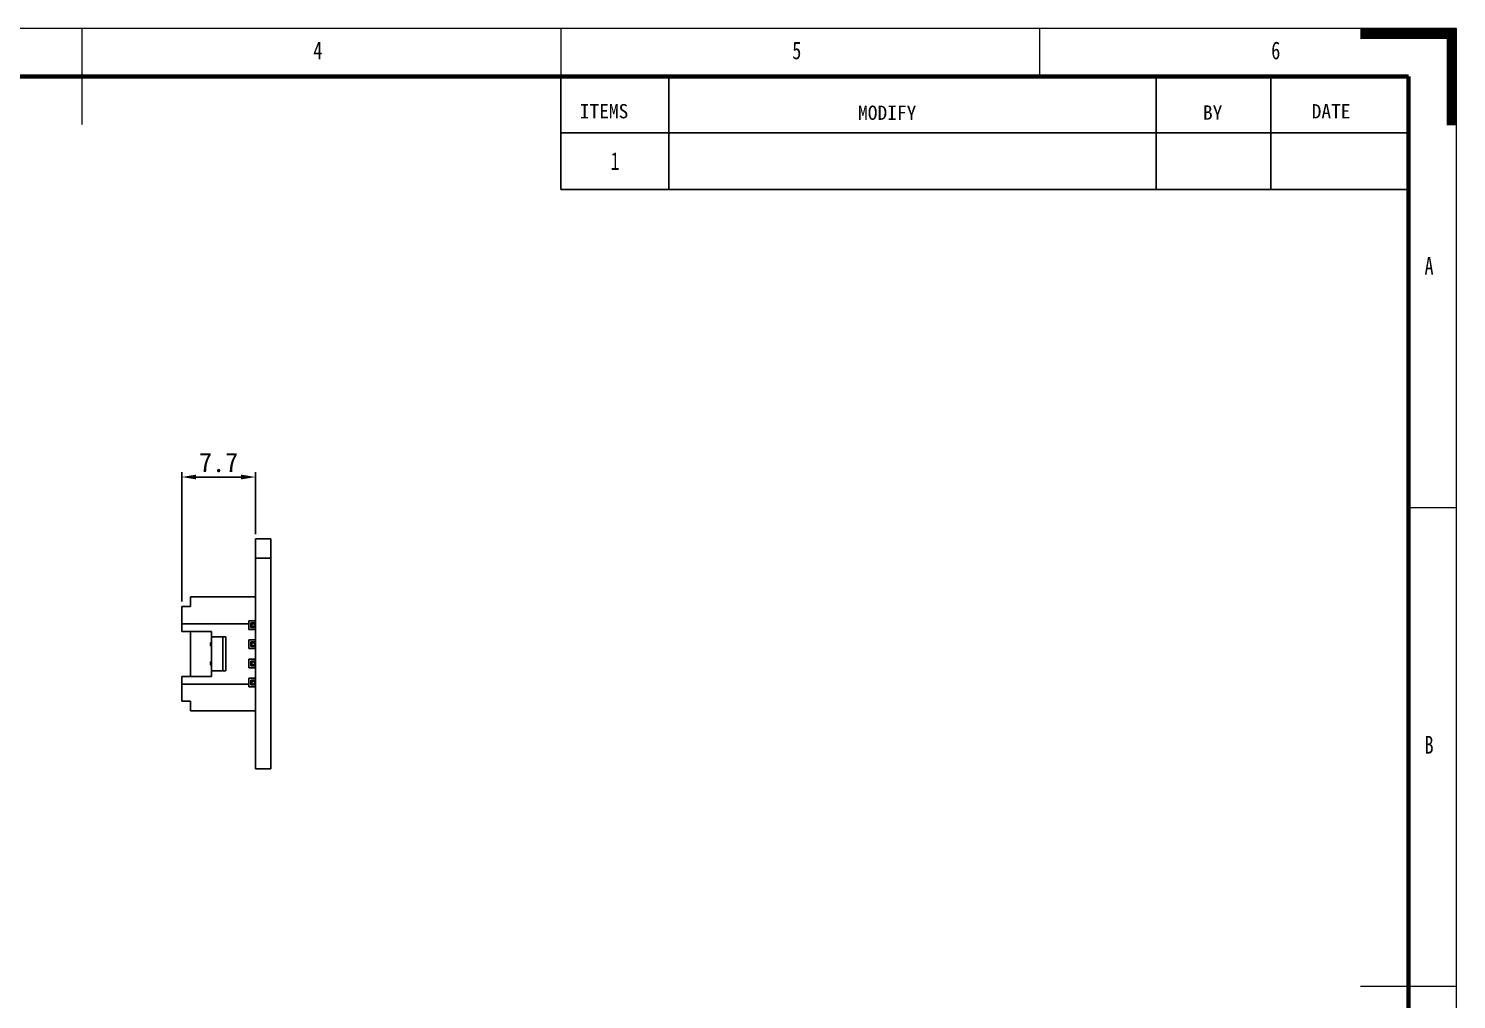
# Model space of a CAD drawing. Header units: millimetres. Extents: x 114 to 401, y 1477 to 1677.
# Drawn here: x 251.6 to 400.7, y 1575.9 to 1677.3 of the extents above; entities that cross this region are included whole.
import ezdxf
from ezdxf.lldxf.tags import DXFTag

# ---------------------------------------------------------------- set-up
doc = ezdxf.new("R2010")
doc.units = ezdxf.units.MM
doc.layers.get('0').update_dxf_attribs({"linetype": 'CONTINUOUS'})
doc.layers.get('Defpoints').update_dxf_attribs({"linetype": 'CONTINUOUS'})
doc.layers.add('1', color=7, linetype='CONTINUOUS')
doc.styles.add('SLDTEXTSTYLE0', font='TXT', dxfattribs={"width": 0.75})
tags = doc.linetypes.add('DASHED', pattern=[25.72, 12.86, -12.86]).pattern_tags.tags
tags[6:7] = [DXFTag(74, 4), DXFTag(75, 0), DXFTag(340, '0'), DXFTag(46, 0.0), DXFTag(50, 0.0), DXFTag(44, 0.0), DXFTag(45, 0.0)]
tags[4:5] = [DXFTag(74, 4), DXFTag(75, 0), DXFTag(340, '0'), DXFTag(46, 0.0), DXFTag(50, 0.0), DXFTag(44, 0.0), DXFTag(45, 0.0)]
doc.dimstyles.get("Standard").update_dxf_attribs({"dimtxt": 2, "dimasz": 1.5, "dimexe": 0.5, "dimexo": 0.5, "dimgap": 0.5, "dimtad": 1, "dimdec": 1, "dimzin": 0, "dimdsep": 46, "dimtxsty": 'Standard', "dimcen": 0.5, "dimclrd": 1, "dimclre": 3, "dimclrt": 3, "dimadec": 0, "dimazin": 0, "dimtfac": 1, "dimtdec": 1, "dimtofl": 0, "dimtmove": 0, "dimatfit": 3, "dimfxl": 1, "dimtolj": 1, "dimtzin": 0, "dimarcsym": 0})

# ---------------------------------------------------------------- blocks, each defined once
blk = doc.blocks.new('ASSORTED_DRAFT4')
at = {"color": 18, "linetype": 'Continuous'}
for p, q in [((287, 209.98988), (297, 209.98988)), ((287, 209.94755), (297, 209.94755)), ((287, 209.90522), (297, 209.90522)), ((287, 209.86289), (297, 209.86289)), ((287, 209.82056), (297, 209.82056)), ((287, 209.77823), (297, 209.77823)), ((287, 209.7359), (297, 209.7359)), ((287, 209.69357), (297, 209.69357)), ((287, 209.65124), (297, 209.65124)), ((287, 209.60891), (297, 209.60891)), ((287, 209.56658), (297, 209.56658)), ((287, 209.52425), (297, 209.52425)), ((287, 209.48192), (297, 209.48192)), ((287, 209.43959), (297, 209.43959)), ((287, 209.39726), (297, 209.39726)), ((287, 209.35493), (297, 209.35493)), ((287, 209.3126), (297, 209.3126)), ((287, 209.27027), (297, 209.27027)), ((287, 209.22794), (297, 209.22794)), ((287, 209.18561), (297, 209.18561)), ((287, 209.14328), (297, 209.14328)), ((287, 209.10095), (297, 209.10095)), ((287, 209.05862), (297, 209.05862)), ((287, 209.01629), (297, 209.01629)), ((296, 208.97396), (297, 208.97396)), ((296, 208.93163), (297, 208.93163)), ((296, 208.8893), (297, 208.8893)), ((296, 208.84697), (297, 208.84697)), ((296, 208.80464), (297, 208.80464)), ((296, 208.76231), (297, 208.76231)), ((296, 208.71998), (297, 208.71998)), ((296, 208.67765), (297, 208.67765)), ((296, 208.63532), (297, 208.63532)), ((296, 208.59299), (297, 208.59299)), ((296, 208.55066), (297, 208.55066)), ((296, 208.50833), (297, 208.50833)), ((296, 208.466), (297, 208.466)), ((296, 208.42367), (297, 208.42367)), ((296, 208.38134), (297, 208.38134)), ((296, 208.33901), (297, 208.33901)), ((296, 208.29668), (297, 208.29668)), ((296, 208.25435), (297, 208.25435)), ((296, 208.21202), (297, 208.21202)), ((296, 208.16969), (297, 208.16969)), ((296, 208.12736), (297, 208.12736)), ((296, 208.08503), (297, 208.08503)), ((296, 208.0427), (297, 208.0427)), ((296, 208.00037), (297, 208.00037)), ((296, 207.95804), (297, 207.95804)), ((296, 207.91571), (297, 207.91571)), ((296, 207.87338), (297, 207.87338)), ((296, 207.83105), (297, 207.83105)), ((296, 207.78872), (297, 207.78872)), ((296, 207.74639), (297, 207.74639)), ((296, 207.70406), (297, 207.70406)), ((296, 207.66173), (297, 207.66173)), ((296, 207.6194), (297, 207.6194)), ((296, 207.57707), (297, 207.57707)), ((296, 207.53474), (297, 207.53474)), ((296, 207.49241), (297, 207.49241)), ((296, 207.45008), (297, 207.45008)), ((296, 207.40775), (297, 207.40775)), ((296, 207.36542), (297, 207.36542)), ((296, 207.32309), (297, 207.32309)), ((296, 207.28076), (297, 207.28076)), ((296, 207.23843), (297, 207.23843)), ((296, 207.1961), (297, 207.1961)), ((296, 207.15377), (297, 207.15377)), ((296, 207.11144), (297, 207.11144)), ((296, 207.06911), (297, 207.06911)), ((296, 207.02678), (297, 207.02678)), ((296, 206.98445), (297, 206.98445)), ((296, 206.94212), (297, 206.94212)), ((296, 206.89979), (297, 206.89979)), ((296, 206.85746), (297, 206.85746)), ((296, 206.81513), (297, 206.81513)), ((296, 206.7728), (297, 206.7728)), ((296, 206.73047), (297, 206.73047)), ((296, 206.68814), (297, 206.68814)), ((296, 206.64581), (297, 206.64581)), ((296, 206.60348), (297, 206.60348)), ((296, 206.56115), (297, 206.56115)), ((296, 206.51882), (297, 206.51882)), ((296, 206.47649), (297, 206.47649)), ((296, 206.43416), (297, 206.43416)), ((296, 206.39183), (297, 206.39183)), ((296, 206.3495), (297, 206.3495)), ((296, 206.30717), (297, 206.30717)), ((296, 206.26484), (297, 206.26484)), ((296, 206.22251), (297, 206.22251)), ((296, 206.18018), (297, 206.18018)), ((296, 206.13785), (297, 206.13785)), ((296, 206.09552), (297, 206.09552)), ((296, 206.05319), (297, 206.05319)), ((296, 206.01086), (297, 206.01086)), ((296, 205.96853), (297, 205.96853)), ((296, 205.9262), (297, 205.9262)), ((296, 205.88387), (297, 205.88387)), ((296, 205.84154), (297, 205.84154)), ((296, 205.79921), (297, 205.79921)), ((296, 205.75688), (297, 205.75688)), ((296, 205.71455), (297, 205.71455)), ((296, 205.67222), (297, 205.67222)), ((296, 205.62989), (297, 205.62989)), ((296, 205.58756), (297, 205.58756)), ((296, 205.54523), (297, 205.54523)), ((296, 205.5029), (297, 205.5029)), ((296, 205.46057), (297, 205.46057)), ((296, 205.41824), (297, 205.41824)), ((296, 205.37591), (297, 205.37591)), ((296, 205.33358), (297, 205.33358)), ((296, 205.29125), (297, 205.29125)), ((296, 205.24892), (297, 205.24892)), ((296, 205.20659), (297, 205.20659)), ((296, 205.16426), (297, 205.16426)), ((296, 205.12193), (297, 205.12193)), ((296, 205.0796), (297, 205.0796)), ((296, 205.03727), (297, 205.03727)), ((296, 204.99494), (297, 204.99494)), ((296, 204.95261), (297, 204.95261)), ((296, 204.91028), (297, 204.91028)), ((296, 204.86795), (297, 204.86795)), ((296, 204.82562), (297, 204.82562)), ((296, 204.78329), (297, 204.78329)), ((296, 204.74096), (297, 204.74096)), ((296, 204.69863), (297, 204.69863)), ((296, 204.6563), (297, 204.6563)), ((296, 204.61397), (297, 204.61397)), ((296, 204.57164), (297, 204.57164)), ((296, 204.52931), (297, 204.52931)), ((296, 204.48698), (297, 204.48698)), ((296, 204.44465), (297, 204.44465)), ((296, 204.40232), (297, 204.40232)), ((296, 204.35999), (297, 204.35999)), ((296, 204.31766), (297, 204.31766)), ((296, 204.27533), (297, 204.27533)), ((296, 204.233), (297, 204.233)), ((296, 204.19067), (297, 204.19067)), ((296, 204.14834), (297, 204.14834)), ((296, 204.10601), (297, 204.10601)), ((296, 204.06368), (297, 204.06368)), ((296, 204.02135), (297, 204.02135)), ((296, 203.97902), (297, 203.97902)), ((296, 203.93669), (297, 203.93669)), ((296, 203.89436), (297, 203.89436)), ((296, 203.85203), (297, 203.85203)), ((296, 203.8097), (297, 203.8097)), ((296, 203.76737), (297, 203.76737)), ((296, 203.72504), (297, 203.72504)), ((296, 203.68271), (297, 203.68271)), ((296, 203.64038), (297, 203.64038)), ((296, 203.59805), (297, 203.59805)), ((296, 203.55572), (297, 203.55572)), ((296, 203.51339), (297, 203.51339)), ((296, 203.47106), (297, 203.47106)), ((296, 203.42873), (297, 203.42873)), ((296, 203.3864), (297, 203.3864)), ((296, 203.34407), (297, 203.34407)), ((296, 203.30174), (297, 203.30174)), ((296, 203.25941), (297, 203.25941)), ((296, 203.21708), (297, 203.21708)), ((296, 203.17475), (297, 203.17475)), ((296, 203.13242), (297, 203.13242)), ((296, 203.09009), (297, 203.09009)), ((296, 203.04776), (297, 203.04776)), ((296, 203.00543), (297, 203.00543)), ((296, 202.9631), (297, 202.9631)), ((296, 202.92077), (297, 202.92077)), ((296, 202.87844), (297, 202.87844)), ((296, 202.83611), (297, 202.83611)), ((296, 202.79378), (297, 202.79378)), ((296, 202.75145), (297, 202.75145)), ((296, 202.70912), (297, 202.70912)), ((296, 202.66679), (297, 202.66679)), ((296, 202.62446), (297, 202.62446)), ((296, 202.58213), (297, 202.58213)), ((296, 202.5398), (297, 202.5398)), ((296, 202.49747), (297, 202.49747)), ((296, 202.45514), (297, 202.45514)), ((296, 202.41281), (297, 202.41281)), ((296, 202.37048), (297, 202.37048)), ((296, 202.32815), (297, 202.32815)), ((296, 202.28582), (297, 202.28582)), ((296, 202.24349), (297, 202.24349)), ((296, 202.20116), (297, 202.20116)), ((296, 202.15883), (297, 202.15883)), ((296, 202.1165), (297, 202.1165)), ((296, 202.07417), (297, 202.07417)), ((296, 202.03184), (297, 202.03184)), ((296, 201.98951), (297, 201.98951)), ((296, 201.94718), (297, 201.94718)), ((296, 201.90485), (297, 201.90485)), ((296, 201.86252), (297, 201.86252)), ((296, 201.82019), (297, 201.82019)), ((296, 201.77786), (297, 201.77786)), ((296, 201.73553), (297, 201.73553)), ((296, 201.6932), (297, 201.6932)), ((296, 201.65087), (297, 201.65087)), ((296, 201.60854), (297, 201.60854)), ((296, 201.56621), (297, 201.56621)), ((296, 201.52388), (297, 201.52388)), ((296, 201.48155), (297, 201.48155)), ((296, 201.43922), (297, 201.43922)), ((296, 201.39689), (297, 201.39689)), ((296, 201.35456), (297, 201.35456)), ((296, 201.31223), (297, 201.31223)), ((296, 201.2699), (297, 201.2699)), ((296, 201.22757), (297, 201.22757)), ((296, 201.18524), (297, 201.18524)), ((296, 201.14291), (297, 201.14291)), ((296, 201.10058), (297, 201.10058)), ((296, 201.05825), (297, 201.05825)), ((296, 201.01592), (297, 201.01592)), ((296, 200.97359), (297, 200.97359)), ((296, 200.93126), (297, 200.93126)), ((296, 200.88893), (297, 200.88893)), ((296, 200.8466), (297, 200.8466)), ((296, 200.80427), (297, 200.80427)), ((296, 200.76194), (297, 200.76194)), ((296, 200.71961), (297, 200.71961)), ((296, 200.67728), (297, 200.67728)), ((296, 200.63495), (297, 200.63495)), ((296, 200.59262), (297, 200.59262)), ((296, 200.55029), (297, 200.55029)), ((296, 200.50796), (297, 200.50796)), ((296, 200.46563), (297, 200.46563)), ((296, 200.4233), (297, 200.4233)), ((296, 200.38097), (297, 200.38097)), ((296, 200.33864), (297, 200.33864)), ((296, 200.29631), (297, 200.29631)), ((296, 200.25398), (297, 200.25398)), ((296, 200.21165), (297, 200.21165)), ((296, 200.16932), (297, 200.16932)), ((296, 200.12699), (297, 200.12699)), ((296, 200.08466), (297, 200.08466)), ((296, 200.04233), (297, 200.04233)), ((296, 200), (297, 200))]:
    blk.add_line(p, q, dxfattribs=at)
blk = doc.blocks.new('*D57')
at = {"color": 3, "lineweight": -2}
for p, q in [((267.6, 1617.43), (267.6, 1630.94)), ((275.3, 1624.48), (275.3, 1630.94))]:
    blk.add_line(p, q, dxfattribs=at)
at = {"color": 1, "lineweight": -2}
blk.add_line((269.1, 1630.44), (273.8, 1630.44), dxfattribs=at)
at = {"color": 1}
for points in [[(269.1, 1630.69), (269.1, 1630.19), (267.6, 1630.44)], [(273.8, 1630.19), (273.8, 1630.69), (275.3, 1630.44)]]:
    blk.add_solid(points, dxfattribs=at)
at = {"layer": 'Defpoints', "color": 0}
for p in [(275.3, 1630.44), (275.3, 1623.98), (267.6, 1616.93)]:
    blk.add_point(p, dxfattribs=at)
at = {"color": 3, "insert": (271.45, 1631.94), "char_height": 2, "attachment_point": 5}
blk.add_mtext('\\A1;7.7', dxfattribs=at)

msp = doc.modelspace()

# ---------------------------------------------------------------- linework, layer by layer
at = {"color": 18, "linetype": 'DASHED', "lineweight": 5, "ltscale": 1.75}
for p, q in [((400.66, 1677.26), (113.66, 1677.26)), ((257.16, 1677.26), (257.16, 1667.26)), ((400.66, 1477.26), (400.66, 1677.26)), ((400.66, 1577.26), (390.66, 1577.26))]:
    msp.add_line(p, q, dxfattribs=at)
at = {"color": 7, "linetype": 'Continuous', "lineweight": 0}
for p, q in [((307.16, 1677.26), (307.16, 1672.26)), ((357.16, 1672.26), (357.16, 1677.26)), ((395.66, 1627.26), (400.66, 1627.26))]:
    msp.add_line(p, q, dxfattribs=at)
at = {"color": 7, "linetype": 'Continuous', "lineweight": 60}
for p, q in [((395.66, 1672.26), (118.66, 1672.26)), ((395.66, 1482.26), (395.66, 1672.26))]:
    msp.add_line(p, q, dxfattribs=at)
at = {"color": 7}
for p, q in [((307.16, 1660.46), (307.16, 1672.26)), ((318.45, 1672.1), (318.45, 1660.46)), ((369.32, 1672.1), (369.32, 1660.46)), ((381.28, 1672.26), (381.28, 1660.46)), ((307.16, 1666.36), (395.66, 1666.36)), ((307.16, 1660.46), (395.66, 1660.46))]:
    msp.add_line(p, q, dxfattribs=at)
at = {"layer": '1'}
for p, q in [((276.9, 1623.98), (275.3, 1623.98)), ((275.3, 1623.9), (275.3, 1623.98)), ((275.3, 1623.66), (275.3, 1623.9)), ((275.3, 1623.23), (275.3, 1623.66)), ((275.3, 1622.7), (275.3, 1623.23)), ((276.9, 1623.9), (276.9, 1623.98)), ((276.9, 1623.66), (276.9, 1623.9)), ((276.9, 1623.23), (276.9, 1623.66)), ((276.9, 1622.7), (276.9, 1623.23)), ((275.3, 1622.21), (275.3, 1622.7)), ((275.3, 1621.99), (275.3, 1622.21)), ((275.3, 1621.98), (275.3, 1621.99)), ((276.1, 1621.98), (275.3, 1621.98)), ((275.3, 1621.71), (275.3, 1621.98)), ((275.3, 1621.29), (275.3, 1621.71)), ((276.9, 1621.98), (276.1, 1621.98)), ((276.9, 1622.21), (276.9, 1622.7)), ((276.9, 1621.99), (276.9, 1622.21)), ((276.9, 1621.98), (276.9, 1621.99)), ((276.9, 1621.71), (276.9, 1621.98)), ((276.9, 1621.29), (276.9, 1621.71)), ((275.3, 1620.92), (275.3, 1621.29)), ((275.3, 1620.53), (275.3, 1620.92)), ((275.3, 1619.55), (275.3, 1620.53)), ((276.9, 1620.92), (276.9, 1621.29)), ((276.9, 1620.53), (276.9, 1620.92)), ((276.9, 1619.55), (276.9, 1620.53)), ((275.3, 1617.32), (275.3, 1619.55)), ((276.9, 1617.32), (276.9, 1619.55)), ((268.5, 1617.93), (275.3, 1617.93)), ((268.5, 1617.93), (268.5, 1616.93)), ((275.3, 1615.33), (275.3, 1617.32)), ((276.9, 1615.33), (276.9, 1617.32)), ((268.5, 1616.93), (267.6, 1616.93)), ((267.6, 1616.93), (267.6, 1615.92)), ((267.6, 1615.92), (267.6, 1615.13)), ((267.6, 1615.13), (267.6, 1614.68)), ((267.6, 1615.13), (274.6, 1615.13)), ((267.6, 1614.68), (267.6, 1614.33)), ((270.7, 1614.33), (267.6, 1614.33)), ((268.5, 1614.33), (268.5, 1611.57)), ((270.7, 1614.07), (270.7, 1614.33)), ((274.6, 1615.13), (274.6, 1615.43)), ((274.6, 1615.43), (275.3, 1615.43)), ((274.6, 1614.53), (274.6, 1615.13)), ((275.3, 1614.53), (274.6, 1614.53)), ((274.8, 1615.23), (275.3, 1615.23)), ((274.8, 1614.73), (274.8, 1615.23)), ((274.8, 1615.23), (274.9, 1615.13)), ((274.9, 1614.83), (274.8, 1614.73)), ((275.3, 1614.73), (274.8, 1614.73)), ((275.2, 1615.13), (274.9, 1615.13)), ((274.9, 1615.13), (274.9, 1614.83)), ((274.9, 1614.83), (275.2, 1614.83)), ((275.3, 1615.23), (275.2, 1615.13)), ((275.2, 1614.83), (275.2, 1615.13)), ((275.2, 1614.83), (275.3, 1614.73)), ((275.3, 1614.33), (275.3, 1615.33)), ((275.3, 1614.08), (275.3, 1614.33)), ((276.9, 1614.33), (276.9, 1615.33)), ((276.9, 1614.08), (276.9, 1614.33)), ((270.7, 1613.16), (270.6, 1613.13)), ((270.6, 1612.83), (270.6, 1613.13)), ((270.7, 1612.81), (270.6, 1612.83)), ((270.7, 1613.74), (270.7, 1614.07)), ((270.7, 1613.74), (271.9, 1613.74)), ((270.7, 1612.19), (270.7, 1613.74)), ((271.9, 1613.74), (272.2, 1613.74)), ((271.9, 1613.74), (271.9, 1610.22)), ((272.2, 1613.74), (272.2, 1611.77)), ((274.6, 1612.53), (274.6, 1613.43)), ((274.6, 1613.43), (275.3, 1613.43)), ((274.8, 1613.23), (275.3, 1613.23)), ((274.8, 1613.23), (274.9, 1613.13)), ((274.8, 1612.73), (274.8, 1613.23)), ((274.9, 1612.83), (274.8, 1612.73)), ((275.3, 1612.73), (274.8, 1612.73)), ((274.9, 1613.13), (274.9, 1612.83)), ((275.2, 1613.13), (274.9, 1613.13)), ((274.9, 1612.83), (275.2, 1612.83)), ((275.3, 1613.23), (275.2, 1613.13)), ((275.2, 1612.83), (275.2, 1613.13)), ((275.2, 1612.83), (275.3, 1612.73)), ((275.3, 1613.96), (275.3, 1614.08)), ((275.3, 1613.78), (275.3, 1613.96)), ((275.3, 1613.26), (275.3, 1613.78)), ((275.3, 1612.52), (275.3, 1613.26)), ((276.9, 1613.96), (276.9, 1614.08)), ((276.9, 1613.78), (276.9, 1613.96)), ((276.9, 1613.26), (276.9, 1613.78)), ((276.9, 1612.52), (276.9, 1613.26)), ((268.5, 1611.57), (268.5, 1609.63)), ((270.7, 1610.22), (270.7, 1612.19)), ((272.2, 1611.77), (272.2, 1610.22)), ((275.3, 1612.53), (274.6, 1612.53)), ((274.6, 1610.53), (274.6, 1611.43)), ((274.6, 1611.43), (275.3, 1611.43)), ((274.8, 1611.23), (275.3, 1611.23)), ((274.8, 1610.73), (274.8, 1611.23)), ((274.8, 1611.23), (274.9, 1611.13)), ((275.3, 1611.23), (275.2, 1611.13)), ((275.3, 1611.74), (275.3, 1612.52)), ((275.3, 1610.96), (275.3, 1611.74)), ((276.9, 1611.74), (276.9, 1612.52)), ((276.9, 1610.96), (276.9, 1611.74)), ((270.7, 1611.15), (270.6, 1611.13)), ((270.6, 1610.83), (270.6, 1611.13)), ((270.7, 1610.8), (270.6, 1610.83)), ((270.7, 1609.96), (270.7, 1610.22)), ((271.9, 1610.22), (270.7, 1610.22)), ((270.7, 1609.63), (270.7, 1609.96)), ((271.9, 1610.22), (272.2, 1610.22)), ((275.3, 1610.53), (274.6, 1610.53)), ((274.9, 1610.83), (274.8, 1610.73)), ((275.3, 1610.73), (274.8, 1610.73)), ((275.2, 1611.13), (274.9, 1611.13)), ((274.9, 1611.13), (274.9, 1610.83)), ((274.9, 1610.83), (275.2, 1610.83)), ((275.2, 1610.83), (275.2, 1611.13)), ((275.2, 1610.83), (275.3, 1610.73)), ((275.3, 1610.34), (275.3, 1610.96)), ((275.3, 1610.02), (275.3, 1610.34)), ((275.3, 1609.98), (275.3, 1610.02)), ((275.3, 1609.85), (275.3, 1609.98)), ((275.3, 1609.65), (275.3, 1609.85)), ((276.9, 1610.34), (276.9, 1610.96)), ((276.9, 1610.02), (276.9, 1610.34)), ((276.9, 1609.98), (276.9, 1610.02)), ((276.9, 1609.85), (276.9, 1609.98)), ((276.9, 1609.65), (276.9, 1609.85)), ((270.7, 1609.63), (267.6, 1609.63)), ((267.6, 1609.63), (267.6, 1609.18)), ((267.6, 1609.18), (267.6, 1608.83)), ((267.6, 1608.83), (274.6, 1608.83)), ((267.6, 1608.83), (267.6, 1607.82)), ((274.6, 1608.83), (274.6, 1609.43)), ((274.6, 1609.43), (275.3, 1609.43)), ((274.6, 1608.53), (274.6, 1608.83)), ((275.3, 1608.53), (274.6, 1608.53)), ((274.8, 1609.23), (275.3, 1609.23)), ((274.8, 1609.23), (274.9, 1609.13)), ((274.8, 1608.73), (274.8, 1609.23)), ((274.9, 1608.83), (274.8, 1608.73)), ((275.3, 1608.73), (274.8, 1608.73)), ((274.9, 1609.13), (274.9, 1608.83)), ((275.2, 1609.13), (274.9, 1609.13)), ((274.9, 1608.83), (275.2, 1608.83)), ((275.3, 1609.23), (275.2, 1609.13)), ((275.2, 1608.83), (275.2, 1609.13)), ((275.2, 1608.83), (275.3, 1608.73)), ((275.3, 1609.43), (275.3, 1609.65)), ((275.3, 1608.57), (275.3, 1609.43)), ((275.3, 1605.11), (275.3, 1608.57)), ((276.9, 1609.43), (276.9, 1609.65)), ((276.9, 1608.57), (276.9, 1609.43)), ((276.9, 1605.11), (276.9, 1608.57)), ((267.6, 1607.82), (267.6, 1607.03)), ((267.6, 1607.03), (268.5, 1607.03)), ((268.5, 1607.03), (268.5, 1606.03)), ((268.5, 1606.03), (275.3, 1606.03)), ((275.3, 1603.38), (275.3, 1605.11)), ((276.9, 1603.38), (276.9, 1605.11)), ((275.3, 1602.95), (275.3, 1603.38)), ((275.3, 1602.5), (275.3, 1602.95)), ((275.3, 1602.12), (275.3, 1602.5)), ((276.9, 1602.95), (276.9, 1603.38)), ((276.9, 1602.5), (276.9, 1602.95)), ((276.9, 1602.12), (276.9, 1602.5)), ((275.3, 1602.04), (275.3, 1602.12)), ((275.3, 1601.99), (275.3, 1602.04)), ((275.3, 1601.98), (275.3, 1601.99)), ((275.3, 1601.8), (275.3, 1601.98)), ((275.3, 1601.56), (275.3, 1601.8)), ((275.3, 1601.05), (275.3, 1601.56)), ((275.3, 1600.6), (275.3, 1601.05)), ((276.9, 1602.04), (276.9, 1602.12)), ((276.9, 1601.99), (276.9, 1602.04)), ((276.9, 1601.98), (276.9, 1601.99)), ((276.9, 1601.8), (276.9, 1601.98)), ((276.9, 1601.56), (276.9, 1601.8)), ((276.9, 1601.05), (276.9, 1601.56)), ((276.9, 1600.6), (276.9, 1601.05)), ((275.3, 1600.25), (275.3, 1600.6)), ((275.3, 1600.04), (275.3, 1600.25)), ((275.3, 1599.98), (275.3, 1600.04)), ((275.3, 1599.98), (276.9, 1599.98)), ((276.9, 1600.25), (276.9, 1600.6)), ((276.9, 1600.04), (276.9, 1600.25)), ((276.9, 1599.98), (276.9, 1600.04))]:
    msp.add_line(p, q, dxfattribs=at)

# ---------------------------------------------------------------- block references
at = {"color": 18, "linetype": 'Continuous', "lineweight": -3}
msp.add_blockref('ASSORTED_DRAFT4', (103.66, 1467.26), dxfattribs=at)

# ---------------------------------------------------------------- texts
at = {"color": 3}
for s, p in [('ITEMS', (309.15, 1667.89)), ('DATE', (385.55, 1667.88)), ('MODIFY', (338.2, 1667.73)), ('BY', (374.2, 1667.75))]:
    msp.add_text(s, height=1.49, dxfattribs=at).set_placement(p)
at = {"color": 7, "linetype": 'Continuous', "lineweight": 0, "char_height": 1.85, "attachment_point": 1, "style": 'SLDTEXTSTYLE0'}
for s, insert in [('4', (281.33, 1675.91)), ('5', (331.33, 1675.91)), ('6', (381.33, 1675.91)), ('A', (397.33, 1653.41)), ('B', (397.33, 1603.41))]:
    msp.add_mtext(s, dxfattribs=dict(at, insert=insert))
at = {"color": 3, "linetype": 'Continuous', "lineweight": 0, "insert": (312.36, 1664.36), "char_height": 1.85, "attachment_point": 1, "style": 'SLDTEXTSTYLE0'}
msp.add_mtext('1', dxfattribs=at)

# ---------------------------------------------------------------- dimensions: what is measured, and where the dimension line sits
dim = msp.add_linear_dim(base=(275.3, 1630.44), p1=(267.6, 1616.93), p2=(275.3, 1623.98), dimstyle='Standard')
dim.commit()
dim.dimension.update_dxf_attribs({"geometry": '*D57', "text_midpoint": (271.45, 1631.94)})

doc.saveas('drawing.dxf')
